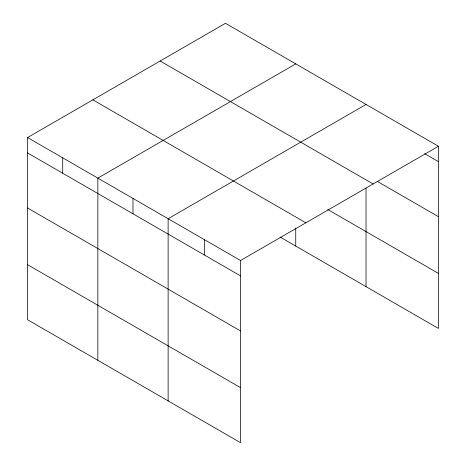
<?xml version="1.0" encoding="UTF-8"?>
<svg xmlns="http://www.w3.org/2000/svg" width="466" height="466" viewBox="0 0 466 466"><rect width="100%" height="100%" fill="white"/><g stroke="black" fill="none" stroke-linecap="round" stroke-linejoin="round"><path stroke-width="0.7" d="M27.564 137.552L240.538 260.511L240.538 442.7L27.564 319.74L27.564 137.552L225.462 23.3L438.436 146.26L438.436 328.448L280.054 237.008M295.741 63.877L97.848 178.129L97.848 360.317M366.026 104.454L168.127 218.705L168.127 400.894M240.538 260.511L438.436 146.26M424.701 153.71L438.436 161.638M377.256 181.367L438.436 216.684M160.153 61.005L373.126 183.965M327.744 209.496L438.436 273.402M92.874 99.852L305.847 222.806M27.564 152.935L240.538 275.889M27.564 207.982L240.538 330.942M27.564 264.694L240.538 387.654M366.026 187.967L366.026 286.642M295.741 227.956L295.741 246.065M204.335 239.611L204.335 254.989M132.991 198.417L132.991 213.795M62.706 157.84L62.706 173.224"/></g></svg>
